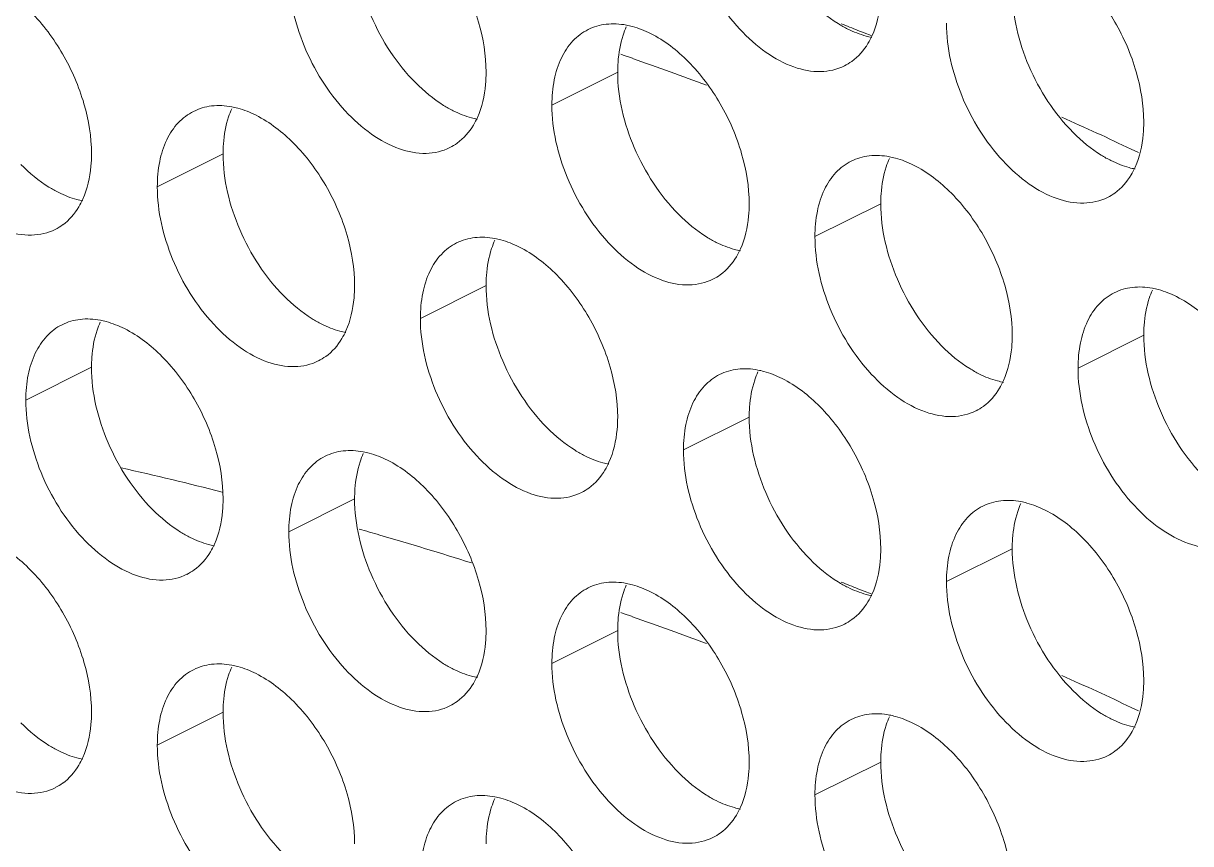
# Model space of a CAD drawing. Header units: millimetres. Extents: x 0 to 2524, y 0 to 1785.
# Drawn here: x 1859.44 to 1869.48, y 785.18 to 792.23 of the extents above; entities that cross this region are included whole.
import ezdxf

# ---------------------------------------------------------------- set-up
doc = ezdxf.new("R2010")
doc.units = ezdxf.units.MM
doc.header["$LTSCALE"] = 0.1
doc.layers.add('标注', color=251, linetype='Continuous', lineweight=9)

msp = doc.modelspace()

# ---------------------------------------------------------------- linework, layer by layer
at = {"layer": '标注'}
for p, q in [((1866.618, 792.174), (1866.672, 792.153)), ((1866.672, 792.153), (1866.731, 792.129)), ((1864.599, 791.962), (1864.577, 791.969)), ((1864.678, 791.934), (1864.599, 791.962)), ((1864.551, 791.815), (1863.985, 791.532)), ((1868.969, 791.154), (1869.03, 791.125)), ((1861.157, 791.112), (1860.591, 790.829)), ((1866.814, 790.684), (1866.248, 790.401)), ((1863.419, 789.981), (1862.854, 789.698)), ((1869.076, 789.553), (1868.511, 789.27)), ((1860.025, 789.278), (1859.46, 788.995)), ((1865.682, 788.85), (1865.117, 788.567)), ((1862.288, 788.147), (1861.722, 787.864)), ((1867.945, 787.718), (1867.379, 787.435)), ((1866.618, 787.374), (1866.672, 787.353)), ((1866.672, 787.353), (1866.731, 787.329)), ((1864.599, 787.162), (1864.577, 787.169)), ((1864.678, 787.134), (1864.599, 787.162)), ((1864.551, 787.015), (1863.985, 786.732)), ((1861.157, 786.312), (1860.591, 786.029)), ((1868.969, 786.354), (1869.03, 786.325)), ((1866.814, 785.884), (1866.248, 785.601))]:
    msp.add_line(p, q, dxfattribs=at)
for centre, radius, start, end in [((1850.978, 753.036), 42.147, 68.2177, 68.4277), ((1865.295, 791.904), 0.734, 155.8796, 161.7803), ((1850.332, 751.291), 43.1, 70.0992, 70.5572), ((1866.299, 792.275), 0.453, 296.5256, 305.9034), ((1850.171, 750.848), 43.572, 69.6619, 70.0992), ((1861.901, 791.201), 0.734, 155.8796, 161.7803), ((1849.654, 749.947), 45.509, 64.8858, 65.7125), ((1862.905, 791.572), 0.453, 296.5256, 305.9034), ((1867.558, 790.773), 0.734, 155.8796, 161.7803), ((1868.562, 791.143), 0.453, 296.5256, 305.9034), ((1859.511, 790.869), 0.453, 296.5256, 305.9034), ((1864.164, 790.07), 0.734, 155.8796, 161.7803), ((1865.168, 790.44), 0.453, 296.5256, 305.9034), ((1869.821, 789.641), 0.734, 155.8796, 161.7803), ((1860.77, 789.367), 0.734, 155.8796, 161.7803), ((1861.774, 789.738), 0.453, 296.5256, 305.9034), ((1866.427, 788.939), 0.734, 155.8796, 161.7803), ((1867.431, 789.309), 0.453, 296.5256, 305.9034), ((1863.033, 788.236), 0.734, 155.8796, 161.7803), ((1851.95, 751.856), 37.495, 75.7992, 77.1627), ((1864.037, 788.606), 0.453, 296.5256, 305.9034), ((1868.689, 787.807), 0.734, 155.8796, 161.7803), ((1851.393, 749.77), 39.654, 73.727, 73.9941), ((1851.179, 749.044), 40.411, 72.5573, 73.7232), ((1860.642, 787.903), 0.453, 296.5256, 305.9034), ((1850.978, 748.236), 42.147, 68.2177, 68.4277), ((1865.295, 787.104), 0.734, 155.8796, 161.7803), ((1850.332, 746.491), 43.1, 70.0992, 70.5572), ((1866.299, 787.475), 0.453, 296.5256, 305.9034), ((1850.171, 746.048), 43.572, 69.6619, 70.0992), ((1861.901, 786.401), 0.734, 155.8796, 161.7803), ((1849.654, 745.147), 45.509, 64.8858, 65.7125), ((1862.905, 786.772), 0.453, 296.5256, 305.9034), ((1867.558, 785.973), 0.734, 155.8796, 161.7803), ((1868.562, 786.343), 0.453, 296.5256, 305.9034), ((1859.511, 786.069), 0.453, 296.5256, 305.9034), ((1864.164, 785.27), 0.734, 155.8796, 161.7803), ((1865.168, 785.64), 0.453, 296.5256, 305.9034)]:
    msp.add_arc(centre, radius, start, end, dxfattribs=at)
for points, knots in [([(1866.502, 791.869), (1866.439, 791.838), (1866.289, 791.804), (1866.051, 791.852), (1865.813, 791.982), (1865.505, 792.26), (1865.219, 792.723), (1865.117, 793.155), (1865.117, 793.367)], [0, 0, 0, 0, 0.090718, 0.191742, 0.308104, 0.439279, 0.725532, 1, 1, 1, 1]), ([(1862.571, 793.279), (1862.692, 793.218), (1862.922, 793.038), (1863.188, 792.68), (1863.369, 792.261), (1863.419, 791.96), (1863.419, 791.815)], [0, 0, 0, 0, 0.229676, 0.488215, 0.753207, 1, 1, 1, 1]), ([(1862.812, 791.725), (1862.65, 791.887), (1862.399, 792.275), (1862.288, 792.725), (1862.288, 792.947)], [0, 0, 0, 0, 0.508684, 1, 1, 1, 1]), ([(1868.228, 792.85), (1868.348, 792.79), (1868.579, 792.61), (1868.845, 792.252), (1869.026, 791.833), (1869.076, 791.532), (1869.076, 791.387)], [0, 0, 0, 0, 0.229676, 0.488215, 0.753207, 1, 1, 1, 1]), ([(1863.108, 791.166), (1863.045, 791.135), (1862.895, 791.101), (1862.657, 791.149), (1862.419, 791.279), (1862.111, 791.557), (1861.825, 792.02), (1861.722, 792.452), (1861.722, 792.664)], [0, 0, 0, 0, 0.090718, 0.191742, 0.308104, 0.439279, 0.725532, 1, 1, 1, 1]), ([(1859.177, 792.576), (1859.298, 792.515), (1859.528, 792.335), (1859.794, 791.977), (1859.975, 791.558), (1860.025, 791.257), (1860.025, 791.112)], [0, 0, 0, 0, 0.229676, 0.488215, 0.753207, 1, 1, 1, 1]), ([(1866.814, 792.518), (1866.814, 792.483), (1866.808, 792.35), (1866.779, 792.218), (1866.739, 792.129)], [0, 0, 0, 0, 0.268874, 1, 1, 1, 1]), ([(1868.469, 791.296), (1868.307, 791.459), (1868.056, 791.846), (1867.945, 792.297), (1867.945, 792.518)], [0, 0, 0, 0, 0.508684, 1, 1, 1, 1]), ([(1866.531, 792.186), (1866.502, 792.2), (1866.384, 792.267), (1866.279, 792.354), (1866.206, 792.428)], [0, 0, 0, 0, 0.235002, 1, 1, 1, 1]), ([(1864.297, 792.181), (1864.345, 792.206), (1864.455, 792.237), (1864.569, 792.23), (1864.626, 792.22)], [0, 0, 0, 0, 0.482538, 1, 1, 1, 1]), ([(1868.764, 790.738), (1868.702, 790.707), (1868.552, 790.673), (1868.314, 790.72), (1868.076, 790.851), (1867.768, 791.129), (1867.482, 791.591), (1867.379, 792.024), (1867.379, 792.235)], [0, 0, 0, 0, 0.090718, 0.191742, 0.308104, 0.439279, 0.725532, 1, 1, 1, 1]), ([(1863.985, 791.532), (1863.985, 791.605), (1863.997, 791.744), (1864.056, 791.934), (1864.156, 792.087), (1864.248, 792.157), (1864.297, 792.181)], [0, 0, 0, 0, 0.289235, 0.54966, 0.782932, 1, 1, 1, 1]), ([(1864.551, 791.815), (1864.551, 791.844), (1864.555, 791.951), (1864.573, 792.059), (1864.598, 792.134)], [0, 0, 0, 0, 0.264225, 1, 1, 1, 1]), ([(1864.626, 792.22), (1864.643, 792.216), (1864.715, 792.2), (1864.784, 792.172), (1864.834, 792.147)], [0, 0, 0, 0, 0.238696, 1, 1, 1, 1]), ([(1864.834, 792.147), (1864.954, 792.087), (1865.185, 791.907), (1865.451, 791.549), (1865.632, 791.13), (1865.682, 790.829), (1865.682, 790.684)], [0, 0, 0, 0, 0.229676, 0.488215, 0.753207, 1, 1, 1, 1]), ([(1866.738, 792.114), (1866.721, 792.117), (1866.65, 792.134), (1866.581, 792.161), (1866.531, 792.186)], [0, 0, 0, 0, 0.238696, 1, 1, 1, 1]), ([(1866.739, 792.129), (1866.729, 792.106), (1866.685, 792.022), (1866.621, 791.948), (1866.565, 791.908)], [0, 0, 0, 0, 0.265525, 1, 1, 1, 1]), ([(1859.713, 790.463), (1859.651, 790.432), (1859.501, 790.398), (1859.263, 790.446), (1859.025, 790.577), (1858.717, 790.854), (1858.431, 791.317), (1858.328, 791.749), (1858.328, 791.961)], [0, 0, 0, 0, 0.090718, 0.191742, 0.308104, 0.439279, 0.725532, 1, 1, 1, 1]), ([(1863.419, 791.815), (1863.419, 791.78), (1863.414, 791.647), (1863.385, 791.515), (1863.345, 791.426)], [0, 0, 0, 0, 0.268874, 1, 1, 1, 1]), ([(1865.075, 790.593), (1864.913, 790.756), (1864.662, 791.143), (1864.551, 791.594), (1864.551, 791.815)], [0, 0, 0, 0, 0.508684, 1, 1, 1, 1]), ([(1863.137, 791.483), (1863.108, 791.497), (1862.99, 791.564), (1862.885, 791.651), (1862.812, 791.725)], [0, 0, 0, 0, 0.235002, 1, 1, 1, 1]), ([(1860.903, 791.478), (1860.951, 791.503), (1861.061, 791.534), (1861.175, 791.528), (1861.232, 791.517)], [0, 0, 0, 0, 0.482538, 1, 1, 1, 1]), ([(1865.37, 790.035), (1865.308, 790.004), (1865.158, 789.97), (1864.92, 790.017), (1864.682, 790.148), (1864.374, 790.426), (1864.088, 790.888), (1863.985, 791.321), (1863.985, 791.532)], [0, 0, 0, 0, 0.090718, 0.191742, 0.308104, 0.439279, 0.725532, 1, 1, 1, 1]), ([(1860.591, 790.829), (1860.591, 790.902), (1860.603, 791.041), (1860.662, 791.231), (1860.761, 791.384), (1860.854, 791.454), (1860.903, 791.478)], [0, 0, 0, 0, 0.289235, 0.54966, 0.782932, 1, 1, 1, 1]), ([(1861.157, 791.112), (1861.157, 791.141), (1861.16, 791.248), (1861.179, 791.356), (1861.204, 791.431)], [0, 0, 0, 0, 0.264225, 1, 1, 1, 1]), ([(1861.232, 791.517), (1861.249, 791.513), (1861.321, 791.497), (1861.39, 791.469), (1861.44, 791.444)], [0, 0, 0, 0, 0.238696, 1, 1, 1, 1]), ([(1861.44, 791.444), (1861.56, 791.384), (1861.791, 791.204), (1862.057, 790.846), (1862.238, 790.427), (1862.288, 790.126), (1862.288, 789.981)], [0, 0, 0, 0, 0.229676, 0.488215, 0.753207, 1, 1, 1, 1]), ([(1863.344, 791.411), (1863.327, 791.414), (1863.256, 791.431), (1863.187, 791.458), (1863.137, 791.483)], [0, 0, 0, 0, 0.238696, 1, 1, 1, 1]), ([(1863.345, 791.426), (1863.335, 791.404), (1863.291, 791.32), (1863.227, 791.245), (1863.171, 791.205)], [0, 0, 0, 0, 0.265525, 1, 1, 1, 1]), ([(1869.076, 791.387), (1869.076, 791.351), (1869.071, 791.219), (1869.041, 791.086), (1869.002, 790.998)], [0, 0, 0, 0, 0.268874, 1, 1, 1, 1]), ([(1868.794, 791.055), (1868.765, 791.069), (1868.647, 791.135), (1868.542, 791.223), (1868.469, 791.296)], [0, 0, 0, 0, 0.235002, 1, 1, 1, 1]), ([(1860.025, 791.112), (1860.025, 791.077), (1860.02, 790.944), (1859.99, 790.812), (1859.951, 790.723)], [0, 0, 0, 0, 0.268874, 1, 1, 1, 1]), ([(1861.681, 789.89), (1861.519, 790.053), (1861.268, 790.44), (1861.157, 790.891), (1861.157, 791.112)], [0, 0, 0, 0, 0.508684, 1, 1, 1, 1]), ([(1866.248, 790.401), (1866.248, 790.474), (1866.26, 790.613), (1866.319, 790.803), (1866.418, 790.955), (1866.511, 791.026), (1866.56, 791.05)], [0, 0, 0, 0, 0.289235, 0.54966, 0.782932, 1, 1, 1, 1]), ([(1866.56, 791.05), (1866.608, 791.074), (1866.718, 791.106), (1866.832, 791.099), (1866.889, 791.088)], [0, 0, 0, 0, 0.482538, 1, 1, 1, 1]), ([(1866.889, 791.088), (1866.906, 791.085), (1866.978, 791.068), (1867.046, 791.041), (1867.096, 791.016)], [0, 0, 0, 0, 0.238696, 1, 1, 1, 1]), ([(1869.001, 790.983), (1868.984, 790.986), (1868.912, 791.002), (1868.844, 791.03), (1868.794, 791.055)], [0, 0, 0, 0, 0.238696, 1, 1, 1, 1]), ([(1859.743, 790.78), (1859.714, 790.794), (1859.596, 790.861), (1859.491, 790.948), (1859.418, 791.022)], [0, 0, 0, 0, 0.235002, 1, 1, 1, 1]), ([(1866.814, 790.684), (1866.814, 790.712), (1866.817, 790.82), (1866.836, 790.927), (1866.861, 791.002)], [0, 0, 0, 0, 0.264225, 1, 1, 1, 1]), ([(1867.096, 791.016), (1867.217, 790.956), (1867.448, 790.775), (1867.714, 790.417), (1867.895, 789.999), (1867.945, 789.697), (1867.945, 789.553)], [0, 0, 0, 0, 0.229676, 0.488215, 0.753207, 1, 1, 1, 1]), ([(1869.002, 790.998), (1868.991, 790.975), (1868.948, 790.891), (1868.884, 790.817), (1868.828, 790.776)], [0, 0, 0, 0, 0.265525, 1, 1, 1, 1]), ([(1861.976, 789.332), (1861.914, 789.301), (1861.764, 789.267), (1861.526, 789.315), (1861.287, 789.445), (1860.98, 789.723), (1860.694, 790.185), (1860.591, 790.618), (1860.591, 790.829)], [0, 0, 0, 0, 0.090718, 0.191742, 0.308104, 0.439279, 0.725532, 1, 1, 1, 1]), ([(1859.95, 790.708), (1859.933, 790.711), (1859.861, 790.728), (1859.793, 790.755), (1859.743, 790.78)], [0, 0, 0, 0, 0.238696, 1, 1, 1, 1]), ([(1859.951, 790.723), (1859.94, 790.701), (1859.897, 790.617), (1859.833, 790.542), (1859.777, 790.502)], [0, 0, 0, 0, 0.265525, 1, 1, 1, 1]), ([(1865.682, 790.684), (1865.682, 790.648), (1865.677, 790.516), (1865.647, 790.383), (1865.608, 790.295)], [0, 0, 0, 0, 0.268874, 1, 1, 1, 1]), ([(1867.337, 789.462), (1867.176, 789.625), (1866.925, 790.012), (1866.814, 790.462), (1866.814, 790.684)], [0, 0, 0, 0, 0.508684, 1, 1, 1, 1]), ([(1865.399, 790.352), (1865.371, 790.366), (1865.253, 790.432), (1865.148, 790.52), (1865.075, 790.593)], [0, 0, 0, 0, 0.235002, 1, 1, 1, 1]), ([(1862.854, 789.698), (1862.854, 789.771), (1862.866, 789.91), (1862.925, 790.1), (1863.024, 790.252), (1863.117, 790.323), (1863.166, 790.347)], [0, 0, 0, 0, 0.289235, 0.54966, 0.782932, 1, 1, 1, 1]), ([(1863.166, 790.347), (1863.214, 790.371), (1863.324, 790.403), (1863.438, 790.396), (1863.495, 790.385)], [0, 0, 0, 0, 0.482538, 1, 1, 1, 1]), ([(1863.495, 790.385), (1863.512, 790.382), (1863.583, 790.365), (1863.652, 790.338), (1863.702, 790.313)], [0, 0, 0, 0, 0.238696, 1, 1, 1, 1]), ([(1865.607, 790.28), (1865.59, 790.283), (1865.518, 790.3), (1865.449, 790.327), (1865.399, 790.352)], [0, 0, 0, 0, 0.238696, 1, 1, 1, 1]), ([(1867.633, 788.904), (1867.57, 788.872), (1867.421, 788.838), (1867.183, 788.886), (1866.944, 789.017), (1866.637, 789.294), (1866.351, 789.757), (1866.248, 790.189), (1866.248, 790.401)], [0, 0, 0, 0, 0.090718, 0.191742, 0.308104, 0.439279, 0.725532, 1, 1, 1, 1]), ([(1863.419, 789.981), (1863.419, 790.009), (1863.423, 790.117), (1863.442, 790.224), (1863.467, 790.299)], [0, 0, 0, 0, 0.264225, 1, 1, 1, 1]), ([(1863.702, 790.313), (1863.823, 790.253), (1864.054, 790.072), (1864.32, 789.714), (1864.501, 789.296), (1864.551, 788.995), (1864.551, 788.85)], [0, 0, 0, 0, 0.229676, 0.488215, 0.753207, 1, 1, 1, 1]), ([(1865.608, 790.295), (1865.597, 790.272), (1865.554, 790.188), (1865.49, 790.114), (1865.434, 790.073)], [0, 0, 0, 0, 0.265525, 1, 1, 1, 1]), ([(1862.288, 789.981), (1862.288, 789.945), (1862.282, 789.813), (1862.253, 789.68), (1862.214, 789.592)], [0, 0, 0, 0, 0.268874, 1, 1, 1, 1]), ([(1863.943, 788.759), (1863.782, 788.922), (1863.531, 789.309), (1863.419, 789.759), (1863.419, 789.981)], [0, 0, 0, 0, 0.508684, 1, 1, 1, 1]), ([(1868.823, 789.919), (1868.871, 789.943), (1868.981, 789.975), (1869.095, 789.968), (1869.151, 789.957)], [0, 0, 0, 0, 0.482538, 1, 1, 1, 1]), ([(1869.151, 789.957), (1869.169, 789.954), (1869.24, 789.937), (1869.309, 789.91), (1869.359, 789.885)], [0, 0, 0, 0, 0.238696, 1, 1, 1, 1]), ([(1862.005, 789.649), (1861.977, 789.663), (1861.859, 789.73), (1861.753, 789.817), (1861.681, 789.89)], [0, 0, 0, 0, 0.235002, 1, 1, 1, 1]), ([(1868.511, 789.27), (1868.511, 789.343), (1868.523, 789.481), (1868.582, 789.672), (1868.681, 789.824), (1868.774, 789.894), (1868.823, 789.919)], [0, 0, 0, 0, 0.289235, 0.54966, 0.782932, 1, 1, 1, 1]), ([(1869.076, 789.553), (1869.076, 789.581), (1869.08, 789.688), (1869.099, 789.796), (1869.124, 789.871)], [0, 0, 0, 0, 0.264225, 1, 1, 1, 1]), ([(1869.359, 789.885), (1869.48, 789.824), (1869.71, 789.644), (1869.977, 789.286), (1870.158, 788.867), (1870.208, 788.566), (1870.208, 788.421)], [0, 0, 0, 0, 0.229676, 0.488215, 0.753207, 1, 1, 1, 1]), ([(1859.46, 788.995), (1859.46, 789.068), (1859.472, 789.207), (1859.531, 789.397), (1859.63, 789.549), (1859.723, 789.62), (1859.772, 789.644)], [0, 0, 0, 0, 0.289235, 0.54966, 0.782932, 1, 1, 1, 1]), ([(1859.772, 789.644), (1859.82, 789.668), (1859.93, 789.7), (1860.044, 789.693), (1860.101, 789.682)], [0, 0, 0, 0, 0.482538, 1, 1, 1, 1]), ([(1860.101, 789.682), (1860.118, 789.679), (1860.189, 789.662), (1860.258, 789.635), (1860.308, 789.61)], [0, 0, 0, 0, 0.238696, 1, 1, 1, 1]), ([(1862.213, 789.577), (1862.196, 789.58), (1862.124, 789.597), (1862.055, 789.624), (1862.005, 789.649)], [0, 0, 0, 0, 0.238696, 1, 1, 1, 1]), ([(1864.239, 788.201), (1864.176, 788.169), (1864.026, 788.135), (1863.789, 788.183), (1863.55, 788.314), (1863.242, 788.591), (1862.956, 789.054), (1862.854, 789.486), (1862.854, 789.698)], [0, 0, 0, 0, 0.090718, 0.191742, 0.308104, 0.439279, 0.725532, 1, 1, 1, 1]), ([(1860.025, 789.278), (1860.025, 789.306), (1860.029, 789.414), (1860.048, 789.521), (1860.073, 789.596)], [0, 0, 0, 0, 0.264225, 1, 1, 1, 1]), ([(1860.308, 789.61), (1860.429, 789.55), (1860.659, 789.369), (1860.926, 789.011), (1861.107, 788.593), (1861.157, 788.292), (1861.157, 788.147)], [0, 0, 0, 0, 0.229676, 0.488215, 0.753207, 1, 1, 1, 1]), ([(1862.214, 789.592), (1862.203, 789.569), (1862.16, 789.485), (1862.096, 789.411), (1862.04, 789.37)], [0, 0, 0, 0, 0.265525, 1, 1, 1, 1]), ([(1867.945, 789.553), (1867.945, 789.517), (1867.939, 789.385), (1867.91, 789.252), (1867.87, 789.164)], [0, 0, 0, 0, 0.268874, 1, 1, 1, 1]), ([(1869.6, 788.33), (1869.439, 788.493), (1869.188, 788.88), (1869.076, 789.331), (1869.076, 789.553)], [0, 0, 0, 0, 0.508684, 1, 1, 1, 1]), ([(1867.662, 789.22), (1867.634, 789.235), (1867.516, 789.301), (1867.41, 789.388), (1867.337, 789.462)], [0, 0, 0, 0, 0.235002, 1, 1, 1, 1]), ([(1860.549, 788.056), (1860.388, 788.219), (1860.137, 788.606), (1860.025, 789.056), (1860.025, 789.278)], [0, 0, 0, 0, 0.508684, 1, 1, 1, 1]), ([(1865.428, 789.216), (1865.477, 789.24), (1865.587, 789.272), (1865.701, 789.265), (1865.757, 789.254)], [0, 0, 0, 0, 0.482538, 1, 1, 1, 1]), ([(1865.757, 789.254), (1865.775, 789.251), (1865.846, 789.234), (1865.915, 789.207), (1865.965, 789.182)], [0, 0, 0, 0, 0.238696, 1, 1, 1, 1]), ([(1867.87, 789.148), (1867.853, 789.152), (1867.781, 789.168), (1867.712, 789.195), (1867.662, 789.22)], [0, 0, 0, 0, 0.238696, 1, 1, 1, 1]), ([(1869.896, 787.772), (1869.833, 787.741), (1869.683, 787.707), (1869.445, 787.755), (1869.207, 787.885), (1868.899, 788.163), (1868.613, 788.626), (1868.511, 789.058), (1868.511, 789.27)], [0, 0, 0, 0, 0.090718, 0.191742, 0.308104, 0.439279, 0.725532, 1, 1, 1, 1]), ([(1865.117, 788.567), (1865.117, 788.64), (1865.129, 788.779), (1865.188, 788.969), (1865.287, 789.121), (1865.38, 789.191), (1865.428, 789.216)], [0, 0, 0, 0, 0.289235, 0.54966, 0.782932, 1, 1, 1, 1]), ([(1865.682, 788.85), (1865.682, 788.878), (1865.686, 788.985), (1865.705, 789.093), (1865.73, 789.168)], [0, 0, 0, 0, 0.264225, 1, 1, 1, 1]), ([(1865.965, 789.182), (1866.086, 789.121), (1866.316, 788.941), (1866.582, 788.583), (1866.764, 788.164), (1866.814, 787.863), (1866.814, 787.718)], [0, 0, 0, 0, 0.229676, 0.488215, 0.753207, 1, 1, 1, 1]), ([(1867.87, 789.164), (1867.86, 789.141), (1867.817, 789.057), (1867.753, 788.983), (1867.696, 788.942)], [0, 0, 0, 0, 0.265525, 1, 1, 1, 1]), ([(1860.845, 787.498), (1860.782, 787.466), (1860.632, 787.432), (1860.395, 787.48), (1860.156, 787.611), (1859.848, 787.888), (1859.562, 788.351), (1859.46, 788.784), (1859.46, 788.995)], [0, 0, 0, 0, 0.090718, 0.191742, 0.308104, 0.439279, 0.725532, 1, 1, 1, 1]), ([(1864.551, 788.85), (1864.551, 788.814), (1864.545, 788.682), (1864.516, 788.549), (1864.476, 788.461)], [0, 0, 0, 0, 0.268874, 1, 1, 1, 1]), ([(1866.206, 787.628), (1866.044, 787.79), (1865.793, 788.177), (1865.682, 788.628), (1865.682, 788.85)], [0, 0, 0, 0, 0.508684, 1, 1, 1, 1]), ([(1864.268, 788.517), (1864.24, 788.532), (1864.122, 788.598), (1864.016, 788.686), (1863.943, 788.759)], [0, 0, 0, 0, 0.235002, 1, 1, 1, 1]), ([(1862.034, 788.513), (1862.083, 788.537), (1862.193, 788.569), (1862.306, 788.562), (1862.363, 788.551)], [0, 0, 0, 0, 0.482538, 1, 1, 1, 1]), ([(1862.363, 788.551), (1862.38, 788.548), (1862.452, 788.531), (1862.521, 788.504), (1862.571, 788.479)], [0, 0, 0, 0, 0.238696, 1, 1, 1, 1]), ([(1864.476, 788.445), (1864.459, 788.449), (1864.387, 788.465), (1864.318, 788.492), (1864.268, 788.517)], [0, 0, 0, 0, 0.238696, 1, 1, 1, 1]), ([(1866.502, 787.069), (1866.439, 787.038), (1866.289, 787.004), (1866.051, 787.052), (1865.813, 787.182), (1865.505, 787.46), (1865.219, 787.923), (1865.117, 788.355), (1865.117, 788.567)], [0, 0, 0, 0, 0.090718, 0.191742, 0.308104, 0.439279, 0.725532, 1, 1, 1, 1]), ([(1861.722, 787.864), (1861.722, 787.937), (1861.734, 788.076), (1861.793, 788.266), (1861.893, 788.418), (1861.985, 788.488), (1862.034, 788.513)], [0, 0, 0, 0, 0.289235, 0.54966, 0.782932, 1, 1, 1, 1]), ([(1862.288, 788.147), (1862.288, 788.175), (1862.292, 788.283), (1862.311, 788.39), (1862.335, 788.465)], [0, 0, 0, 0, 0.264225, 1, 1, 1, 1]), ([(1862.571, 788.479), (1862.692, 788.418), (1862.922, 788.238), (1863.188, 787.88), (1863.369, 787.461), (1863.419, 787.16), (1863.419, 787.015)], [0, 0, 0, 0, 0.229676, 0.488215, 0.753207, 1, 1, 1, 1]), ([(1864.476, 788.461), (1864.466, 788.438), (1864.423, 788.354), (1864.359, 788.28), (1864.302, 788.239)], [0, 0, 0, 0, 0.265525, 1, 1, 1, 1]), ([(1861.157, 788.147), (1861.157, 788.111), (1861.151, 787.979), (1861.122, 787.846), (1861.082, 787.758)], [0, 0, 0, 0, 0.268874, 1, 1, 1, 1]), ([(1862.812, 786.925), (1862.65, 787.087), (1862.399, 787.475), (1862.288, 787.925), (1862.288, 788.147)], [0, 0, 0, 0, 0.508684, 1, 1, 1, 1]), ([(1867.691, 788.084), (1867.74, 788.108), (1867.85, 788.14), (1867.963, 788.133), (1868.02, 788.123)], [0, 0, 0, 0, 0.482538, 1, 1, 1, 1]), ([(1868.02, 788.123), (1868.037, 788.119), (1868.109, 788.103), (1868.178, 788.075), (1868.228, 788.05)], [0, 0, 0, 0, 0.238696, 1, 1, 1, 1]), ([(1860.874, 787.815), (1860.845, 787.829), (1860.728, 787.895), (1860.622, 787.983), (1860.549, 788.056)], [0, 0, 0, 0, 0.235002, 1, 1, 1, 1]), ([(1867.379, 787.435), (1867.379, 787.508), (1867.391, 787.647), (1867.45, 787.837), (1867.55, 787.99), (1867.642, 788.06), (1867.691, 788.084)], [0, 0, 0, 0, 0.289235, 0.54966, 0.782932, 1, 1, 1, 1]), ([(1867.945, 787.718), (1867.945, 787.747), (1867.949, 787.854), (1867.967, 787.961), (1867.992, 788.037)], [0, 0, 0, 0, 0.264225, 1, 1, 1, 1]), ([(1868.228, 788.05), (1868.348, 787.99), (1868.579, 787.81), (1868.845, 787.452), (1869.026, 787.033), (1869.076, 786.732), (1869.076, 786.587)], [0, 0, 0, 0, 0.229676, 0.488215, 0.753207, 1, 1, 1, 1]), ([(1861.082, 787.742), (1861.064, 787.746), (1860.993, 787.762), (1860.924, 787.79), (1860.874, 787.815)], [0, 0, 0, 0, 0.238696, 1, 1, 1, 1]), ([(1863.108, 786.366), (1863.045, 786.335), (1862.895, 786.301), (1862.657, 786.349), (1862.419, 786.479), (1862.111, 786.757), (1861.825, 787.22), (1861.722, 787.652), (1861.722, 787.864)], [0, 0, 0, 0, 0.090718, 0.191742, 0.308104, 0.439279, 0.725532, 1, 1, 1, 1]), ([(1859.177, 787.776), (1859.298, 787.715), (1859.528, 787.535), (1859.794, 787.177), (1859.975, 786.758), (1860.025, 786.457), (1860.025, 786.312)], [0, 0, 0, 0, 0.229676, 0.488215, 0.753207, 1, 1, 1, 1]), ([(1861.082, 787.758), (1861.072, 787.735), (1861.029, 787.651), (1860.964, 787.577), (1860.908, 787.536)], [0, 0, 0, 0, 0.265525, 1, 1, 1, 1]), ([(1866.814, 787.718), (1866.814, 787.683), (1866.808, 787.55), (1866.779, 787.418), (1866.739, 787.329)], [0, 0, 0, 0, 0.268874, 1, 1, 1, 1]), ([(1868.469, 786.496), (1868.307, 786.659), (1868.056, 787.046), (1867.945, 787.497), (1867.945, 787.718)], [0, 0, 0, 0, 0.508684, 1, 1, 1, 1]), ([(1866.531, 787.386), (1866.502, 787.4), (1866.384, 787.467), (1866.279, 787.554), (1866.206, 787.628)], [0, 0, 0, 0, 0.235002, 1, 1, 1, 1]), ([(1864.297, 787.381), (1864.345, 787.406), (1864.455, 787.437), (1864.569, 787.43), (1864.626, 787.42)], [0, 0, 0, 0, 0.482538, 1, 1, 1, 1]), ([(1864.626, 787.42), (1864.643, 787.416), (1864.715, 787.4), (1864.784, 787.372), (1864.834, 787.347)], [0, 0, 0, 0, 0.238696, 1, 1, 1, 1]), ([(1868.764, 785.938), (1868.702, 785.907), (1868.552, 785.873), (1868.314, 785.92), (1868.076, 786.051), (1867.768, 786.329), (1867.482, 786.791), (1867.379, 787.224), (1867.379, 787.435)], [0, 0, 0, 0, 0.090718, 0.191742, 0.308104, 0.439279, 0.725532, 1, 1, 1, 1]), ([(1863.985, 786.732), (1863.985, 786.805), (1863.997, 786.944), (1864.056, 787.134), (1864.156, 787.287), (1864.248, 787.357), (1864.297, 787.381)], [0, 0, 0, 0, 0.289235, 0.54966, 0.782932, 1, 1, 1, 1]), ([(1864.551, 787.015), (1864.551, 787.044), (1864.555, 787.151), (1864.573, 787.259), (1864.598, 787.334)], [0, 0, 0, 0, 0.264225, 1, 1, 1, 1]), ([(1864.834, 787.347), (1864.954, 787.287), (1865.185, 787.107), (1865.451, 786.749), (1865.632, 786.33), (1865.682, 786.029), (1865.682, 785.884)], [0, 0, 0, 0, 0.229676, 0.488215, 0.753207, 1, 1, 1, 1]), ([(1866.738, 787.314), (1866.721, 787.317), (1866.65, 787.334), (1866.581, 787.361), (1866.531, 787.386)], [0, 0, 0, 0, 0.238696, 1, 1, 1, 1]), ([(1866.739, 787.329), (1866.729, 787.306), (1866.685, 787.222), (1866.621, 787.148), (1866.565, 787.108)], [0, 0, 0, 0, 0.265525, 1, 1, 1, 1]), ([(1859.713, 785.663), (1859.651, 785.632), (1859.501, 785.598), (1859.263, 785.646), (1859.025, 785.777), (1858.717, 786.054), (1858.431, 786.517), (1858.328, 786.949), (1858.328, 787.161)], [0, 0, 0, 0, 0.090718, 0.191742, 0.308104, 0.439279, 0.725532, 1, 1, 1, 1]), ([(1863.419, 787.015), (1863.419, 786.98), (1863.414, 786.847), (1863.385, 786.715), (1863.345, 786.626)], [0, 0, 0, 0, 0.268874, 1, 1, 1, 1]), ([(1865.075, 785.793), (1864.913, 785.956), (1864.662, 786.343), (1864.551, 786.794), (1864.551, 787.015)], [0, 0, 0, 0, 0.508684, 1, 1, 1, 1]), ([(1863.137, 786.683), (1863.108, 786.697), (1862.99, 786.764), (1862.885, 786.851), (1862.812, 786.925)], [0, 0, 0, 0, 0.235002, 1, 1, 1, 1]), ([(1860.903, 786.678), (1860.951, 786.703), (1861.061, 786.734), (1861.175, 786.728), (1861.232, 786.717)], [0, 0, 0, 0, 0.482538, 1, 1, 1, 1]), ([(1861.232, 786.717), (1861.249, 786.713), (1861.321, 786.697), (1861.39, 786.669), (1861.44, 786.644)], [0, 0, 0, 0, 0.238696, 1, 1, 1, 1]), ([(1865.37, 785.235), (1865.308, 785.204), (1865.158, 785.17), (1864.92, 785.217), (1864.682, 785.348), (1864.374, 785.626), (1864.088, 786.088), (1863.985, 786.521), (1863.985, 786.732)], [0, 0, 0, 0, 0.090718, 0.191742, 0.308104, 0.439279, 0.725532, 1, 1, 1, 1]), ([(1860.591, 786.029), (1860.591, 786.102), (1860.603, 786.241), (1860.662, 786.431), (1860.761, 786.584), (1860.854, 786.654), (1860.903, 786.678)], [0, 0, 0, 0, 0.289235, 0.54966, 0.782932, 1, 1, 1, 1]), ([(1861.157, 786.312), (1861.157, 786.341), (1861.16, 786.448), (1861.179, 786.556), (1861.204, 786.631)], [0, 0, 0, 0, 0.264225, 1, 1, 1, 1]), ([(1861.44, 786.644), (1861.56, 786.584), (1861.791, 786.404), (1862.057, 786.046), (1862.238, 785.627), (1862.288, 785.326), (1862.288, 785.181)], [0, 0, 0, 0, 0.229676, 0.488215, 0.753207, 1, 1, 1, 1]), ([(1863.344, 786.611), (1863.327, 786.614), (1863.256, 786.631), (1863.187, 786.658), (1863.137, 786.683)], [0, 0, 0, 0, 0.238696, 1, 1, 1, 1]), ([(1863.345, 786.626), (1863.335, 786.604), (1863.291, 786.52), (1863.227, 786.445), (1863.171, 786.405)], [0, 0, 0, 0, 0.265525, 1, 1, 1, 1]), ([(1869.076, 786.587), (1869.076, 786.551), (1869.071, 786.419), (1869.041, 786.286), (1869.002, 786.198)], [0, 0, 0, 0, 0.268874, 1, 1, 1, 1]), ([(1868.794, 786.255), (1868.765, 786.269), (1868.647, 786.335), (1868.542, 786.423), (1868.469, 786.496)], [0, 0, 0, 0, 0.235002, 1, 1, 1, 1]), ([(1860.025, 786.312), (1860.025, 786.277), (1860.02, 786.144), (1859.99, 786.012), (1859.951, 785.923)], [0, 0, 0, 0, 0.268874, 1, 1, 1, 1]), ([(1861.681, 785.09), (1861.519, 785.253), (1861.268, 785.64), (1861.157, 786.091), (1861.157, 786.312)], [0, 0, 0, 0, 0.508684, 1, 1, 1, 1]), ([(1859.743, 785.98), (1859.714, 785.994), (1859.596, 786.061), (1859.491, 786.148), (1859.418, 786.222)], [0, 0, 0, 0, 0.235002, 1, 1, 1, 1]), ([(1866.248, 785.601), (1866.248, 785.674), (1866.26, 785.813), (1866.319, 786.003), (1866.418, 786.155), (1866.511, 786.226), (1866.56, 786.25)], [0, 0, 0, 0, 0.289235, 0.54966, 0.782932, 1, 1, 1, 1]), ([(1866.56, 786.25), (1866.608, 786.274), (1866.718, 786.306), (1866.832, 786.299), (1866.889, 786.288)], [0, 0, 0, 0, 0.482538, 1, 1, 1, 1]), ([(1866.889, 786.288), (1866.906, 786.285), (1866.978, 786.268), (1867.046, 786.241), (1867.096, 786.216)], [0, 0, 0, 0, 0.238696, 1, 1, 1, 1]), ([(1867.096, 786.216), (1867.217, 786.156), (1867.448, 785.975), (1867.714, 785.617), (1867.895, 785.199), (1867.945, 784.897), (1867.945, 784.753)], [0, 0, 0, 0, 0.229676, 0.488215, 0.753207, 1, 1, 1, 1]), ([(1869.001, 786.183), (1868.984, 786.186), (1868.912, 786.202), (1868.844, 786.23), (1868.794, 786.255)], [0, 0, 0, 0, 0.238696, 1, 1, 1, 1]), ([(1866.814, 785.884), (1866.814, 785.912), (1866.817, 786.02), (1866.836, 786.127), (1866.861, 786.202)], [0, 0, 0, 0, 0.264225, 1, 1, 1, 1]), ([(1869.002, 786.198), (1868.991, 786.175), (1868.948, 786.091), (1868.884, 786.017), (1868.828, 785.976)], [0, 0, 0, 0, 0.265525, 1, 1, 1, 1]), ([(1861.976, 784.532), (1861.914, 784.501), (1861.764, 784.467), (1861.526, 784.515), (1861.287, 784.645), (1860.98, 784.923), (1860.694, 785.385), (1860.591, 785.818), (1860.591, 786.029)], [0, 0, 0, 0, 0.090718, 0.191742, 0.308104, 0.439279, 0.725532, 1, 1, 1, 1]), ([(1859.95, 785.908), (1859.933, 785.911), (1859.861, 785.928), (1859.793, 785.955), (1859.743, 785.98)], [0, 0, 0, 0, 0.238696, 1, 1, 1, 1]), ([(1859.951, 785.923), (1859.94, 785.901), (1859.897, 785.817), (1859.833, 785.742), (1859.777, 785.702)], [0, 0, 0, 0, 0.265525, 1, 1, 1, 1]), ([(1865.682, 785.884), (1865.682, 785.848), (1865.677, 785.716), (1865.647, 785.583), (1865.608, 785.495)], [0, 0, 0, 0, 0.268874, 1, 1, 1, 1]), ([(1867.337, 784.662), (1867.176, 784.825), (1866.925, 785.212), (1866.814, 785.662), (1866.814, 785.884)], [0, 0, 0, 0, 0.508684, 1, 1, 1, 1]), ([(1865.399, 785.552), (1865.371, 785.566), (1865.253, 785.632), (1865.148, 785.72), (1865.075, 785.793)], [0, 0, 0, 0, 0.235002, 1, 1, 1, 1]), ([(1862.854, 784.898), (1862.854, 784.971), (1862.866, 785.11), (1862.925, 785.3), (1863.024, 785.452), (1863.117, 785.523), (1863.166, 785.547)], [0, 0, 0, 0, 0.289235, 0.54966, 0.782932, 1, 1, 1, 1]), ([(1863.166, 785.547), (1863.214, 785.571), (1863.324, 785.603), (1863.438, 785.596), (1863.495, 785.585)], [0, 0, 0, 0, 0.482538, 1, 1, 1, 1]), ([(1863.495, 785.585), (1863.512, 785.582), (1863.583, 785.565), (1863.652, 785.538), (1863.702, 785.513)], [0, 0, 0, 0, 0.238696, 1, 1, 1, 1]), ([(1863.702, 785.513), (1863.823, 785.453), (1864.054, 785.272), (1864.32, 784.914), (1864.501, 784.496), (1864.551, 784.195), (1864.551, 784.05)], [0, 0, 0, 0, 0.229676, 0.488215, 0.753207, 1, 1, 1, 1]), ([(1865.607, 785.48), (1865.59, 785.483), (1865.518, 785.5), (1865.449, 785.527), (1865.399, 785.552)], [0, 0, 0, 0, 0.238696, 1, 1, 1, 1]), ([(1867.633, 784.104), (1867.57, 784.072), (1867.421, 784.038), (1867.183, 784.086), (1866.944, 784.217), (1866.637, 784.494), (1866.351, 784.957), (1866.248, 785.389), (1866.248, 785.601)], [0, 0, 0, 0, 0.090718, 0.191742, 0.308104, 0.439279, 0.725532, 1, 1, 1, 1]), ([(1863.419, 785.181), (1863.419, 785.209), (1863.423, 785.317), (1863.442, 785.424), (1863.467, 785.499)], [0, 0, 0, 0, 0.264225, 1, 1, 1, 1]), ([(1865.608, 785.495), (1865.597, 785.472), (1865.554, 785.388), (1865.49, 785.314), (1865.434, 785.273)], [0, 0, 0, 0, 0.265525, 1, 1, 1, 1])]:
    msp.add_open_spline(points, degree=3, knots=knots, dxfattribs=at)

doc.saveas('drawing.dxf')
